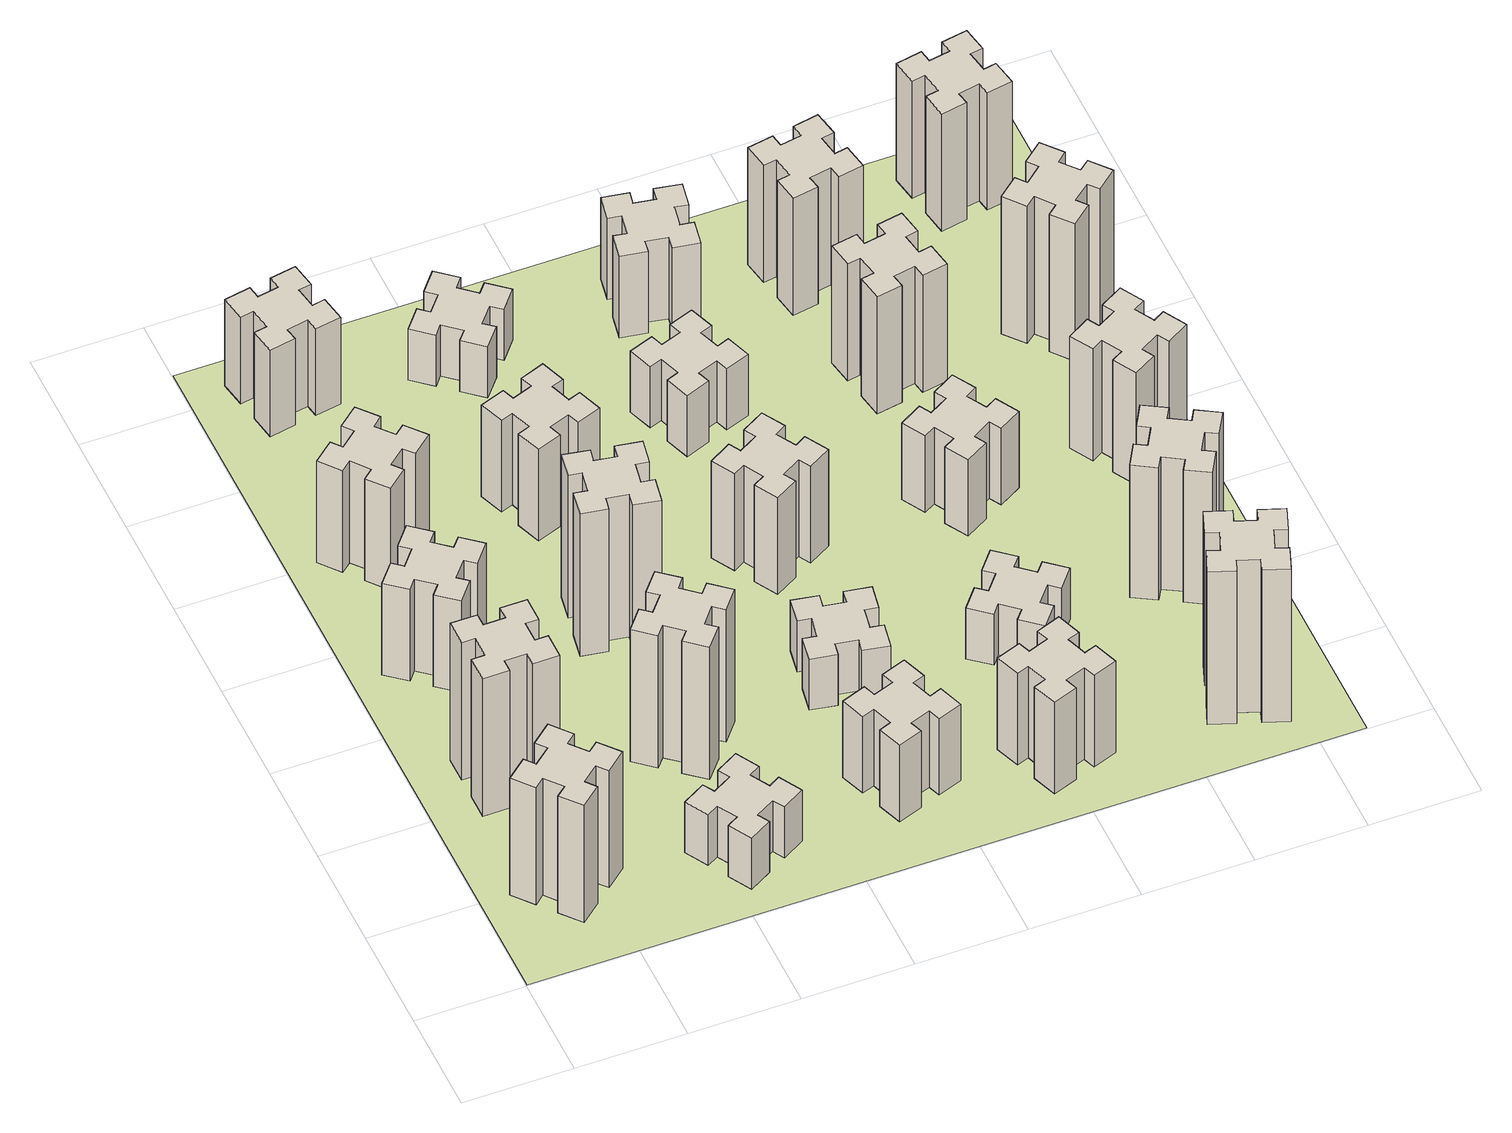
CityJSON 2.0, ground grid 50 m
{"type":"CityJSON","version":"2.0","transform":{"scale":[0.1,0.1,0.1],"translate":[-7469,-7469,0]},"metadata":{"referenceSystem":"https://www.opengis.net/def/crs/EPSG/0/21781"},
"CityObjects":{
"building1":{"type":"Building","attributes":{"class":"1000","function":"1000","usage":"1000","yearOfConstruction":2016,"roofType":"1000","measuredHeight":69,"storeysAboveGround":30,"storeysBelowGround":0},"geometry":[{"type":"Solid","lod":"1","boundaries":[[[[0,1,2,3,4,5,6,7,8,9,10,11,12,13,14,15,16,17,18,19]],[[17,16,20,21]],[[16,15,22,20]],[[15,14,23,22]],[[14,13,24,23]],[[13,12,25,24]],[[12,11,26,25]],[[11,10,27,26]],[[10,9,28,27]],[[9,8,29,28]],[[8,7,30,29]],[[7,6,31,30]],[[6,5,32,31]],[[5,4,33,32]],[[4,3,34,33]],[[3,2,35,34]],[[2,1,36,35]],[[1,0,37,36]],[[0,19,38,37]],[[19,18,39,38]],[[18,17,21,39]],[[24,25,26,27,28,29,30,31,32,33,34,35,36,37,38,39,21,20,22,23]]]]}]},
"building2":{"type":"Building","attributes":{"class":"1000","function":"1000","usage":"1000","yearOfConstruction":2016,"roofType":"1000","measuredHeight":81,"storeysAboveGround":30,"storeysBelowGround":0},"geometry":[{"type":"Solid","lod":"1","boundaries":[[[[40,41,42,43,44,45,46,47,48,49,50,51,52,53,54,55,56,57,58,59]],[[57,56,60,61]],[[56,55,62,60]],[[55,54,63,62]],[[54,53,64,63]],[[53,52,65,64]],[[52,51,66,65]],[[51,50,67,66]],[[50,49,68,67]],[[49,48,69,68]],[[48,47,70,69]],[[47,46,71,70]],[[46,45,72,71]],[[45,44,73,72]],[[44,43,74,73]],[[43,42,75,74]],[[42,41,76,75]],[[41,40,77,76]],[[40,59,78,77]],[[59,58,79,78]],[[58,57,61,79]],[[64,65,66,67,68,69,70,71,72,73,74,75,76,77,78,79,61,60,62,63]]]]}]},
"building3":{"type":"Building","attributes":{"class":"1000","function":"1000","usage":"1000","yearOfConstruction":2016,"roofType":"1000","measuredHeight":54,"storeysAboveGround":30,"storeysBelowGround":0},"geometry":[{"type":"Solid","lod":"1","boundaries":[[[[80,81,82,83,84,85,86,87,88,89,90,91,92,93,94,95,96,97,98,99]],[[97,96,100,101]],[[96,95,102,100]],[[95,94,103,102]],[[94,93,104,103]],[[93,92,105,104]],[[92,91,106,105]],[[91,90,107,106]],[[90,89,108,107]],[[89,88,109,108]],[[88,87,110,109]],[[87,86,111,110]],[[86,85,112,111]],[[85,84,113,112]],[[84,83,114,113]],[[83,82,115,114]],[[82,81,116,115]],[[81,80,117,116]],[[80,99,118,117]],[[99,98,119,118]],[[98,97,101,119]],[[104,105,106,107,108,109,110,111,112,113,114,115,116,117,118,119,101,100,102,103]]]]}]},
"building4":{"type":"Building","attributes":{"class":"1000","function":"1000","usage":"1000","yearOfConstruction":2016,"roofType":"1000","measuredHeight":60,"storeysAboveGround":30,"storeysBelowGround":0},"geometry":[{"type":"Solid","lod":"1","boundaries":[[[[120,121,122,123,124,125,126,127,128,129,130,131,132,133,134,135,136,137,138,139]],[[137,136,140,141]],[[136,135,142,140]],[[135,134,143,142]],[[134,133,144,143]],[[133,132,145,144]],[[132,131,146,145]],[[131,130,147,146]],[[130,129,148,147]],[[129,128,149,148]],[[128,127,150,149]],[[127,126,151,150]],[[126,125,152,151]],[[125,124,153,152]],[[124,123,154,153]],[[123,122,155,154]],[[122,121,156,155]],[[121,120,157,156]],[[120,139,158,157]],[[139,138,159,158]],[[138,137,141,159]],[[144,145,146,147,148,149,150,151,152,153,154,155,156,157,158,159,141,140,142,143]]]]}]},
"building5":{"type":"Building","attributes":{"class":"1000","function":"1000","usage":"1000","yearOfConstruction":2016,"roofType":"1000","measuredHeight":30,"storeysAboveGround":30,"storeysBelowGround":0},"geometry":[{"type":"Solid","lod":"1","boundaries":[[[[160,161,162,163,164,165,166,167,168,169,170,171,172,173,174,175,176,177,178,179]],[[177,176,180,181]],[[176,175,182,180]],[[175,174,183,182]],[[174,173,184,183]],[[173,172,185,184]],[[172,171,186,185]],[[171,170,187,186]],[[170,169,188,187]],[[169,168,189,188]],[[168,167,190,189]],[[167,166,191,190]],[[166,165,192,191]],[[165,164,193,192]],[[164,163,194,193]],[[163,162,195,194]],[[162,161,196,195]],[[161,160,197,196]],[[160,179,198,197]],[[179,178,199,198]],[[178,177,181,199]],[[184,185,186,187,188,189,190,191,192,193,194,195,196,197,198,199,181,180,182,183]]]]}]},
"building6":{"type":"Building","attributes":{"class":"1000","function":"1000","usage":"1000","yearOfConstruction":2016,"roofType":"1000","measuredHeight":51,"storeysAboveGround":30,"storeysBelowGround":0},"geometry":[{"type":"Solid","lod":"1","boundaries":[[[[200,201,202,203,204,205,206,207,208,209,210,211,212,213,214,215,216,217,218,219]],[[217,216,220,221]],[[216,215,222,220]],[[215,214,223,222]],[[214,213,224,223]],[[213,212,225,224]],[[212,211,226,225]],[[211,210,227,226]],[[210,209,228,227]],[[209,208,229,228]],[[208,207,230,229]],[[207,206,231,230]],[[206,205,232,231]],[[205,204,233,232]],[[204,203,234,233]],[[203,202,235,234]],[[202,201,236,235]],[[201,200,237,236]],[[200,219,238,237]],[[219,218,239,238]],[[218,217,221,239]],[[224,225,226,227,228,229,230,231,232,233,234,235,236,237,238,239,221,220,222,223]]]]}]},
"building7":{"type":"Building","attributes":{"class":"1000","function":"1000","usage":"1000","yearOfConstruction":2016,"roofType":"1000","measuredHeight":78,"storeysAboveGround":30,"storeysBelowGround":0},"geometry":[{"type":"Solid","lod":"1","boundaries":[[[[240,241,242,243,244,245,246,247,248,249,250,251,252,253,254,255,256,257,258,259]],[[257,256,260,261]],[[256,255,262,260]],[[255,254,263,262]],[[254,253,264,263]],[[253,252,265,264]],[[252,251,266,265]],[[251,250,267,266]],[[250,249,268,267]],[[249,248,269,268]],[[248,247,270,269]],[[247,246,271,270]],[[246,245,272,271]],[[245,244,273,272]],[[244,243,274,273]],[[243,242,275,274]],[[242,241,276,275]],[[241,240,277,276]],[[240,259,278,277]],[[259,258,279,278]],[[258,257,261,279]],[[264,265,266,267,268,269,270,271,272,273,274,275,276,277,278,279,261,260,262,263]]]]}]},
"building8":{"type":"Building","attributes":{"class":"1000","function":"1000","usage":"1000","yearOfConstruction":2016,"roofType":"1000","measuredHeight":84,"storeysAboveGround":30,"storeysBelowGround":0},"geometry":[{"type":"Solid","lod":"1","boundaries":[[[[280,281,282,283,284,285,286,287,288,289,290,291,292,293,294,295,296,297,298,299]],[[297,296,300,301]],[[296,295,302,300]],[[295,294,303,302]],[[294,293,304,303]],[[293,292,305,304]],[[292,291,306,305]],[[291,290,307,306]],[[290,289,308,307]],[[289,288,309,308]],[[288,287,310,309]],[[287,286,311,310]],[[286,285,312,311]],[[285,284,313,312]],[[284,283,314,313]],[[283,282,315,314]],[[282,281,316,315]],[[281,280,317,316]],[[280,299,318,317]],[[299,298,319,318]],[[298,297,301,319]],[[304,305,306,307,308,309,310,311,312,313,314,315,316,317,318,319,301,300,302,303]]]]}]},
"building9":{"type":"Building","attributes":{"class":"1000","function":"1000","usage":"1000","yearOfConstruction":2016,"roofType":"1000","measuredHeight":54,"storeysAboveGround":30,"storeysBelowGround":0},"geometry":[{"type":"Solid","lod":"1","boundaries":[[[[320,321,322,323,324,325,326,327,328,329,330,331,332,333,334,335,336,337,338,339]],[[337,336,340,341]],[[336,335,342,340]],[[335,334,343,342]],[[334,333,344,343]],[[333,332,345,344]],[[332,331,346,345]],[[331,330,347,346]],[[330,329,348,347]],[[329,328,349,348]],[[328,327,350,349]],[[327,326,351,350]],[[326,325,352,351]],[[325,324,353,352]],[[324,323,354,353]],[[323,322,355,354]],[[322,321,356,355]],[[321,320,357,356]],[[320,339,358,357]],[[339,338,359,358]],[[338,337,341,359]],[[344,345,346,347,348,349,350,351,352,353,354,355,356,357,358,359,341,340,342,343]]]]}]},
"building10":{"type":"Building","attributes":{"class":"1000","function":"1000","usage":"1000","yearOfConstruction":2016,"roofType":"1000","measuredHeight":45,"storeysAboveGround":30,"storeysBelowGround":0},"geometry":[{"type":"Solid","lod":"1","boundaries":[[[[360,361,362,363,364,365,366,367,368,369,370,371,372,373,374,375,376,377,378,379]],[[377,376,380,381]],[[376,375,382,380]],[[375,374,383,382]],[[374,373,384,383]],[[373,372,385,384]],[[372,371,386,385]],[[371,370,387,386]],[[370,369,388,387]],[[369,368,389,388]],[[368,367,390,389]],[[367,366,391,390]],[[366,365,392,391]],[[365,364,393,392]],[[364,363,394,393]],[[363,362,395,394]],[[362,361,396,395]],[[361,360,397,396]],[[360,379,398,397]],[[379,378,399,398]],[[378,377,381,399]],[[384,385,386,387,388,389,390,391,392,393,394,395,396,397,398,399,381,380,382,383]]]]}]},
"building11":{"type":"Building","attributes":{"class":"1000","function":"1000","usage":"1000","yearOfConstruction":2016,"roofType":"1000","measuredHeight":30,"storeysAboveGround":30,"storeysBelowGround":0},"geometry":[{"type":"Solid","lod":"1","boundaries":[[[[400,401,402,403,404,405,406,407,408,409,410,411,412,413,414,415,416,417,418,419]],[[417,416,420,421]],[[416,415,422,420]],[[415,414,423,422]],[[414,413,424,423]],[[413,412,425,424]],[[412,411,426,425]],[[411,410,427,426]],[[410,409,428,427]],[[409,408,429,428]],[[408,407,430,429]],[[407,406,431,430]],[[406,405,432,431]],[[405,404,433,432]],[[404,403,434,433]],[[403,402,435,434]],[[402,401,436,435]],[[401,400,437,436]],[[400,419,438,437]],[[419,418,439,438]],[[418,417,421,439]],[[424,425,426,427,428,429,430,431,432,433,434,435,436,437,438,439,421,420,422,423]]]]}]},
"building12":{"type":"Building","attributes":{"class":"1000","function":"1000","usage":"1000","yearOfConstruction":2016,"roofType":"1000","measuredHeight":30,"storeysAboveGround":30,"storeysBelowGround":0},"geometry":[{"type":"Solid","lod":"1","boundaries":[[[[440,441,442,443,444,445,446,447,448,449,450,451,452,453,454,455,456,457,458,459]],[[457,456,460,461]],[[456,455,462,460]],[[455,454,463,462]],[[454,453,464,463]],[[453,452,465,464]],[[452,451,466,465]],[[451,450,467,466]],[[450,449,468,467]],[[449,448,469,468]],[[448,447,470,469]],[[447,446,471,470]],[[446,445,472,471]],[[445,444,473,472]],[[444,443,474,473]],[[443,442,475,474]],[[442,441,476,475]],[[441,440,477,476]],[[440,459,478,477]],[[459,458,479,478]],[[458,457,461,479]],[[464,465,466,467,468,469,470,471,472,473,474,475,476,477,478,479,461,460,462,463]]]]}]},
"building13":{"type":"Building","attributes":{"class":"1000","function":"1000","usage":"1000","yearOfConstruction":2016,"roofType":"1000","measuredHeight":57,"storeysAboveGround":30,"storeysBelowGround":0},"geometry":[{"type":"Solid","lod":"1","boundaries":[[[[480,481,482,483,484,485,486,487,488,489,490,491,492,493,494,495,496,497,498,499]],[[497,496,500,501]],[[496,495,502,500]],[[495,494,503,502]],[[494,493,504,503]],[[493,492,505,504]],[[492,491,506,505]],[[491,490,507,506]],[[490,489,508,507]],[[489,488,509,508]],[[488,487,510,509]],[[487,486,511,510]],[[486,485,512,511]],[[485,484,513,512]],[[484,483,514,513]],[[483,482,515,514]],[[482,481,516,515]],[[481,480,517,516]],[[480,499,518,517]],[[499,498,519,518]],[[498,497,501,519]],[[504,505,506,507,508,509,510,511,512,513,514,515,516,517,518,519,501,500,502,503]]]]}]},
"building14":{"type":"Building","attributes":{"class":"1000","function":"1000","usage":"1000","yearOfConstruction":2016,"roofType":"1000","measuredHeight":54,"storeysAboveGround":30,"storeysBelowGround":0},"geometry":[{"type":"Solid","lod":"1","boundaries":[[[[520,521,522,523,524,525,526,527,528,529,530,531,532,533,534,535,536,537,538,539]],[[537,536,540,541]],[[536,535,542,540]],[[535,534,543,542]],[[534,533,544,543]],[[533,532,545,544]],[[532,531,546,545]],[[531,530,547,546]],[[530,529,548,547]],[[529,528,549,548]],[[528,527,550,549]],[[527,526,551,550]],[[526,525,552,551]],[[525,524,553,552]],[[524,523,554,553]],[[523,522,555,554]],[[522,521,556,555]],[[521,520,557,556]],[[520,539,558,557]],[[539,538,559,558]],[[538,537,541,559]],[[544,545,546,547,548,549,550,551,552,553,554,555,556,557,558,559,541,540,542,543]]]]}]},
"building15":{"type":"Building","attributes":{"class":"1000","function":"1000","usage":"1000","yearOfConstruction":2016,"roofType":"1000","measuredHeight":36,"storeysAboveGround":30,"storeysBelowGround":0},"geometry":[{"type":"Solid","lod":"1","boundaries":[[[[560,561,562,563,564,565,566,567,568,569,570,571,572,573,574,575,576,577,578,579]],[[577,576,580,581]],[[576,575,582,580]],[[575,574,583,582]],[[574,573,584,583]],[[573,572,585,584]],[[572,571,586,585]],[[571,570,587,586]],[[570,569,588,587]],[[569,568,589,588]],[[568,567,590,589]],[[567,566,591,590]],[[566,565,592,591]],[[565,564,593,592]],[[564,563,594,593]],[[563,562,595,594]],[[562,561,596,595]],[[561,560,597,596]],[[560,579,598,597]],[[579,578,599,598]],[[578,577,581,599]],[[584,585,586,587,588,589,590,591,592,593,594,595,596,597,598,599,581,580,582,583]]]]}]},
"building16":{"type":"Building","attributes":{"class":"1000","function":"1000","usage":"1000","yearOfConstruction":2016,"roofType":"1000","measuredHeight":30,"storeysAboveGround":30,"storeysBelowGround":0},"geometry":[{"type":"Solid","lod":"1","boundaries":[[[[600,601,602,603,604,605,606,607,608,609,610,611,612,613,614,615,616,617,618,619]],[[617,616,620,621]],[[616,615,622,620]],[[615,614,623,622]],[[614,613,624,623]],[[613,612,625,624]],[[612,611,626,625]],[[611,610,627,626]],[[610,609,628,627]],[[609,608,629,628]],[[608,607,630,629]],[[607,606,631,630]],[[606,605,632,631]],[[605,604,633,632]],[[604,603,634,633]],[[603,602,635,634]],[[602,601,636,635]],[[601,600,637,636]],[[600,619,638,637]],[[619,618,639,638]],[[618,617,621,639]],[[624,625,626,627,628,629,630,631,632,633,634,635,636,637,638,639,621,620,622,623]]]]}]},
"building17":{"type":"Building","attributes":{"class":"1000","function":"1000","usage":"1000","yearOfConstruction":2016,"roofType":"1000","measuredHeight":48,"storeysAboveGround":30,"storeysBelowGround":0},"geometry":[{"type":"Solid","lod":"1","boundaries":[[[[640,641,642,643,644,645,646,647,648,649,650,651,652,653,654,655,656,657,658,659]],[[657,656,660,661]],[[656,655,662,660]],[[655,654,663,662]],[[654,653,664,663]],[[653,652,665,664]],[[652,651,666,665]],[[651,650,667,666]],[[650,649,668,667]],[[649,648,669,668]],[[648,647,670,669]],[[647,646,671,670]],[[646,645,672,671]],[[645,644,673,672]],[[644,643,674,673]],[[643,642,675,674]],[[642,641,676,675]],[[641,640,677,676]],[[640,659,678,677]],[[659,658,679,678]],[[658,657,661,679]],[[664,665,666,667,668,669,670,671,672,673,674,675,676,677,678,679,661,660,662,663]]]]}]},
"building18":{"type":"Building","attributes":{"class":"1000","function":"1000","usage":"1000","yearOfConstruction":2016,"roofType":"1000","measuredHeight":45,"storeysAboveGround":30,"storeysBelowGround":0},"geometry":[{"type":"Solid","lod":"1","boundaries":[[[[680,681,682,683,684,685,686,687,688,689,690,691,692,693,694,695,696,697,698,699]],[[697,696,700,701]],[[696,695,702,700]],[[695,694,703,702]],[[694,693,704,703]],[[693,692,705,704]],[[692,691,706,705]],[[691,690,707,706]],[[690,689,708,707]],[[689,688,709,708]],[[688,687,710,709]],[[687,686,711,710]],[[686,685,712,711]],[[685,684,713,712]],[[684,683,714,713]],[[683,682,715,714]],[[682,681,716,715]],[[681,680,717,716]],[[680,699,718,717]],[[699,698,719,718]],[[698,697,701,719]],[[704,705,706,707,708,709,710,711,712,713,714,715,716,717,718,719,701,700,702,703]]]]}]},
"building19":{"type":"Building","attributes":{"class":"1000","function":"1000","usage":"1000","yearOfConstruction":2016,"roofType":"1000","measuredHeight":90,"storeysAboveGround":30,"storeysBelowGround":0},"geometry":[{"type":"Solid","lod":"1","boundaries":[[[[720,721,722,723,724,725,726,727,728,729,730,731,732,733,734,735,736,737,738,739]],[[737,736,740,741]],[[736,735,742,740]],[[735,734,743,742]],[[734,733,744,743]],[[733,732,745,744]],[[732,731,746,745]],[[731,730,747,746]],[[730,729,748,747]],[[729,728,749,748]],[[728,727,750,749]],[[727,726,751,750]],[[726,725,752,751]],[[725,724,753,752]],[[724,723,754,753]],[[723,722,755,754]],[[722,721,756,755]],[[721,720,757,756]],[[720,739,758,757]],[[739,738,759,758]],[[738,737,741,759]],[[744,745,746,747,748,749,750,751,752,753,754,755,756,757,758,759,741,740,742,743]]]]}]},
"building20":{"type":"Building","attributes":{"class":"1000","function":"1000","usage":"1000","yearOfConstruction":2016,"roofType":"1000","measuredHeight":69,"storeysAboveGround":30,"storeysBelowGround":0},"geometry":[{"type":"Solid","lod":"1","boundaries":[[[[760,761,762,763,764,765,766,767,768,769,770,771,772,773,774,775,776,777,778,779]],[[777,776,780,781]],[[776,775,782,780]],[[775,774,783,782]],[[774,773,784,783]],[[773,772,785,784]],[[772,771,786,785]],[[771,770,787,786]],[[770,769,788,787]],[[769,768,789,788]],[[768,767,790,789]],[[767,766,791,790]],[[766,765,792,791]],[[765,764,793,792]],[[764,763,794,793]],[[763,762,795,794]],[[762,761,796,795]],[[761,760,797,796]],[[760,779,798,797]],[[779,778,799,798]],[[778,777,781,799]],[[784,785,786,787,788,789,790,791,792,793,794,795,796,797,798,799,781,780,782,783]]]]}]},
"building21":{"type":"Building","attributes":{"class":"1000","function":"1000","usage":"1000","yearOfConstruction":2016,"roofType":"1000","measuredHeight":69,"storeysAboveGround":30,"storeysBelowGround":0},"geometry":[{"type":"Solid","lod":"1","boundaries":[[[[800,801,802,803,804,805,806,807,808,809,810,811,812,813,814,815,816,817,818,819]],[[817,816,820,821]],[[816,815,822,820]],[[815,814,823,822]],[[814,813,824,823]],[[813,812,825,824]],[[812,811,826,825]],[[811,810,827,826]],[[810,809,828,827]],[[809,808,829,828]],[[808,807,830,829]],[[807,806,831,830]],[[806,805,832,831]],[[805,804,833,832]],[[804,803,834,833]],[[803,802,835,834]],[[802,801,836,835]],[[801,800,837,836]],[[800,819,838,837]],[[819,818,839,838]],[[818,817,821,839]],[[824,825,826,827,828,829,830,831,832,833,834,835,836,837,838,839,821,820,822,823]]]]}]},
"building22":{"type":"Building","attributes":{"class":"1000","function":"1000","usage":"1000","yearOfConstruction":2016,"roofType":"1000","measuredHeight":78,"storeysAboveGround":30,"storeysBelowGround":0},"geometry":[{"type":"Solid","lod":"1","boundaries":[[[[840,841,842,843,844,845,846,847,848,849,850,851,852,853,854,855,856,857,858,859]],[[857,856,860,861]],[[856,855,862,860]],[[855,854,863,862]],[[854,853,864,863]],[[853,852,865,864]],[[852,851,866,865]],[[851,850,867,866]],[[850,849,868,867]],[[849,848,869,868]],[[848,847,870,869]],[[847,846,871,870]],[[846,845,872,871]],[[845,844,873,872]],[[844,843,874,873]],[[843,842,875,874]],[[842,841,876,875]],[[841,840,877,876]],[[840,859,878,877]],[[859,858,879,878]],[[858,857,861,879]],[[864,865,866,867,868,869,870,871,872,873,874,875,876,877,878,879,861,860,862,863]]]]}]},
"building23":{"type":"Building","attributes":{"class":"1000","function":"1000","usage":"1000","yearOfConstruction":2016,"roofType":"1000","measuredHeight":66,"storeysAboveGround":30,"storeysBelowGround":0},"geometry":[{"type":"Solid","lod":"1","boundaries":[[[[880,881,882,883,884,885,886,887,888,889,890,891,892,893,894,895,896,897,898,899]],[[897,896,900,901]],[[896,895,902,900]],[[895,894,903,902]],[[894,893,904,903]],[[893,892,905,904]],[[892,891,906,905]],[[891,890,907,906]],[[890,889,908,907]],[[889,888,909,908]],[[888,887,910,909]],[[887,886,911,910]],[[886,885,912,911]],[[885,884,913,912]],[[884,883,914,913]],[[883,882,915,914]],[[882,881,916,915]],[[881,880,917,916]],[[880,899,918,917]],[[899,898,919,918]],[[898,897,901,919]],[[904,905,906,907,908,909,910,911,912,913,914,915,916,917,918,919,901,900,902,903]]]]}]},
"building24":{"type":"Building","attributes":{"class":"1000","function":"1000","usage":"1000","yearOfConstruction":2016,"roofType":"1000","measuredHeight":81,"storeysAboveGround":30,"storeysBelowGround":0},"geometry":[{"type":"Solid","lod":"1","boundaries":[[[[920,921,922,923,924,925,926,927,928,929,930,931,932,933,934,935,936,937,938,939]],[[937,936,940,941]],[[936,935,942,940]],[[935,934,943,942]],[[934,933,944,943]],[[933,932,945,944]],[[932,931,946,945]],[[931,930,947,946]],[[930,929,948,947]],[[929,928,949,948]],[[928,927,950,949]],[[927,926,951,950]],[[926,925,952,951]],[[925,924,953,952]],[[924,923,954,953]],[[923,922,955,954]],[[922,921,956,955]],[[921,920,957,956]],[[920,939,958,957]],[[939,938,959,958]],[[938,937,941,959]],[[944,945,946,947,948,949,950,951,952,953,954,955,956,957,958,959,941,940,942,943]]]]}]},
"building25":{"type":"Building","attributes":{"class":"1000","function":"1000","usage":"1000","yearOfConstruction":2016,"roofType":"1000","measuredHeight":69,"storeysAboveGround":30,"storeysBelowGround":0},"geometry":[{"type":"Solid","lod":"1","boundaries":[[[[960,961,962,963,964,965,966,967,968,969,970,971,972,973,974,975,976,977,978,979]],[[977,976,980,981]],[[976,975,982,980]],[[975,974,983,982]],[[974,973,984,983]],[[973,972,985,984]],[[972,971,986,985]],[[971,970,987,986]],[[970,969,988,987]],[[969,968,989,988]],[[968,967,990,989]],[[967,966,991,990]],[[966,965,992,991]],[[965,964,993,992]],[[964,963,994,993]],[[963,962,995,994]],[[962,961,996,995]],[[961,960,997,996]],[[960,979,998,997]],[[979,978,999,998]],[[978,977,981,999]],[[984,985,986,987,988,989,990,991,992,993,994,995,996,997,998,999,981,980,982,983]]]]}]},
"landuse1":{"type":"LandUse","attributes":{"name":"plot1","function":"1010"},"geometry":[{"type":"MultiSurface","lod":"1","boundaries":[[[1000,1001,1002,1003]]]}]}
},
"vertices":[
[343,592,0],[266,527,0],[228,573,0],[136,496,0],[213,404,0],[259,443,0],[323,366,0],[277,328,0],[354,236,0],[446,313,0],[408,359,0],[484,423,0],[523,377,0],[615,454,0],[538,546,0],[492,508,0],[427,584,0],[473,623,0],[396,715,0],[304,638,0],[427,584,690],[473,623,690],[492,508,690],[538,546,690],[615,454,690],[523,377,690],[484,423,690],[408,359,690],[446,313,690],[354,236,690],[277,328,690],[323,366,690],[259,443,690],[213,404,690],[136,496,690],[228,573,690],[266,527,690],[343,592,690],[304,638,690],[396,715,690],
[325,1005,0],[425,1005,0],[425,945,0],[545,945,0],[545,1065,0],[485,1065,0],[485,1165,0],[545,1165,0],[545,1285,0],[425,1285,0],[425,1225,0],[325,1225,0],[325,1285,0],[205,1285,0],[205,1165,0],[265,1165,0],[265,1065,0],[205,1065,0],[205,945,0],[325,945,0],[265,1065,810],[205,1065,810],[265,1165,810],[205,1165,810],[205,1285,810],[325,1285,810],[325,1225,810],[425,1225,810],[425,1285,810],[545,1285,810],[545,1165,810],[485,1165,810],[485,1065,810],[545,1065,810],[545,945,810],[425,945,810],[425,1005,810],[325,1005,810],[325,945,810],[205,945,810],
[484,1907,0],[408,1972,0],[446,2018,0],[354,2095,0],[277,2003,0],[323,1964,0],[259,1888,0],[213,1926,0],[136,1834,0],[228,1757,0],[266,1803,0],[343,1739,0],[304,1693,0],[396,1616,0],[473,1708,0],[427,1746,0],[492,1823,0],[538,1784,0],[615,1876,0],[523,1953,0],[492,1823,540],[538,1784,540],[427,1746,540],[473,1708,540],[396,1616,540],[304,1693,540],[343,1739,540],[266,1803,540],[228,1757,540],[136,1834,540],[213,1926,540],[259,1888,540],[323,1964,540],[277,2003,540],[354,2095,540],[446,2018,540],[408,1972,540],[484,1907,540],[523,1953,540],[615,1876,540],
[492,2528,0],[427,2604,0],[473,2643,0],[396,2735,0],[304,2658,0],[343,2612,0],[266,2547,0],[228,2593,0],[136,2516,0],[213,2424,0],[259,2463,0],[323,2386,0],[277,2348,0],[354,2256,0],[446,2333,0],[408,2379,0],[484,2443,0],[523,2397,0],[615,2474,0],[538,2566,0],[484,2443,600],[523,2397,600],[408,2379,600],[446,2333,600],[354,2256,600],[277,2348,600],[323,2386,600],[259,2463,600],[213,2424,600],[136,2516,600],[228,2593,600],[266,2547,600],[343,2612,600],[304,2658,600],[396,2735,600],[473,2643,600],[427,2604,600],[492,2528,600],[538,2566,600],[615,2474,600],
[1104,496,0],[1017,446,0],[987,498,0],[883,438,0],[943,334,0],[995,364,0],[1045,277,0],[993,247,0],[1053,143,0],[1157,203,0],[1127,255,0],[1214,305,0],[1244,253,0],[1348,313,0],[1288,417,0],[1236,387,0],[1186,474,0],[1238,504,0],[1178,608,0],[1074,548,0],[1186,474,300],[1238,504,300],[1236,387,300],[1288,417,300],[1348,313,300],[1244,253,300],[1214,305,300],[1127,255,300],[1157,203,300],[1053,143,300],[993,247,300],[1045,277,300],[995,364,300],[943,334,300],[883,438,300],[987,498,300],[1017,446,300],[1104,496,300],[1074,548,300],[1178,608,300],
[492,3405,0],[475,3504,0],[534,3514,0],[513,3632,0],[395,3611,0],[405,3552,0],[307,3535,0],[297,3594,0],[178,3573,0],[199,3455,0],[258,3465,0],[276,3367,0],[217,3357,0],[237,3238,0],[356,3259,0],[345,3318,0],[444,3336,0],[454,3277,0],[572,3297,0],[551,3416,0],[444,3336,510],[454,3277,510],[345,3318,510],[356,3259,510],[237,3238,510],[217,3357,510],[276,3367,510],[258,3465,510],[199,3455,510],[178,3573,510],[297,3594,510],[307,3535,510],[405,3552,510],[395,3611,510],[513,3632,510],[534,3514,510],[475,3504,510],[492,3405,510],[551,3416,510],[572,3297,510],
[1224,1067,0],[1148,1132,0],[1186,1178,0],[1094,1255,0],[1017,1163,0],[1063,1124,0],[999,1048,0],[953,1086,0],[876,994,0],[968,917,0],[1006,963,0],[1083,899,0],[1044,853,0],[1136,776,0],[1213,868,0],[1167,906,0],[1232,983,0],[1278,944,0],[1355,1036,0],[1263,1113,0],[1232,983,780],[1278,944,780],[1167,906,780],[1213,868,780],[1136,776,780],[1044,853,780],[1083,899,780],[1006,963,780],[968,917,780],[876,994,780],[953,1086,780],[999,1048,780],[1063,1124,780],[1017,1163,780],[1094,1255,780],[1186,1178,780],[1148,1132,780],[1224,1067,780],[1263,1113,780],[1355,1036,780],
[1047,1656,0],[1145,1638,0],[1135,1579,0],[1253,1558,0],[1274,1677,0],[1215,1687,0],[1232,1785,0],[1291,1775,0],[1312,1893,0],[1194,1914,0],[1184,1855,0],[1085,1872,0],[1096,1931,0],[977,1952,0],[957,1834,0],[1016,1824,0],[998,1725,0],[939,1736,0],[918,1617,0],[1037,1597,0],[998,1725,840],[939,1736,840],[1016,1824,840],[957,1834,840],[977,1952,840],[1096,1931,840],[1085,1872,840],[1184,1855,840],[1194,1914,840],[1312,1893,840],[1291,1775,840],[1232,1785,840],[1215,1687,840],[1274,1677,840],[1253,1558,840],[1135,1579,840],[1145,1638,840],[1047,1656,840],[1037,1597,840],[918,1617,840],
[1125,2616,0],[1031,2582,0],[1010,2638,0],[897,2597,0],[939,2484,0],[995,2505,0],[1029,2411,0],[973,2390,0],[1014,2277,0],[1127,2319,0],[1106,2375,0],[1200,2409,0],[1220,2353,0],[1333,2394,0],[1292,2507,0],[1236,2486,0],[1202,2580,0],[1258,2600,0],[1217,2713,0],[1104,2672,0],[1202,2580,540],[1258,2600,540],[1236,2486,540],[1292,2507,540],[1333,2394,540],[1220,2353,540],[1200,2409,540],[1106,2375,540],[1127,2319,540],[1014,2277,540],[973,2390,540],[1029,2411,540],[995,2505,540],[939,2484,540],[897,2597,540],[1010,2638,540],[1031,2582,540],[1125,2616,540],[1104,2672,540],[1217,2713,540],
[1976,466,0],[1942,560,0],[1998,580,0],[1957,693,0],[1844,652,0],[1865,596,0],[1771,562,0],[1750,618,0],[1637,577,0],[1679,464,0],[1735,485,0],[1769,391,0],[1713,370,0],[1754,257,0],[1867,299,0],[1846,355,0],[1940,389,0],[1960,333,0],[2073,374,0],[2032,487,0],[1940,389,450],[1960,333,450],[1846,355,450],[1867,299,450],[1754,257,450],[1713,370,450],[1769,391,450],[1735,485,450],[1679,464,450],[1637,577,450],[1750,618,450],[1771,562,450],[1865,596,450],[1844,652,450],[1957,693,450],[1998,580,450],[1942,560,450],[1976,466,450],[2032,487,450],[2073,374,450],
[1063,3444,0],[999,3368,0],[953,3406,0],[876,3314,0],[968,3237,0],[1006,3283,0],[1083,3219,0],[1044,3173,0],[1136,3096,0],[1213,3188,0],[1167,3226,0],[1232,3303,0],[1278,3264,0],[1355,3356,0],[1263,3433,0],[1224,3387,0],[1148,3452,0],[1186,3498,0],[1094,3575,0],[1017,3483,0],[1148,3452,300],[1186,3498,300],[1224,3387,300],[1263,3433,300],[1355,3356,300],[1278,3264,300],[1232,3303,300],[1167,3226,300],[1213,3188,300],[1136,3096,300],[1044,3173,300],[1083,3219,300],[1006,3283,300],[968,3237,300],[876,3314,300],[953,3406,300],[999,3368,300],[1063,3444,300],[1017,3483,300],[1094,3575,300],
[1955,1047,0],[1972,1145,0],[2031,1135,0],[2052,1253,0],[1934,1274,0],[1924,1215,0],[1825,1232,0],[1836,1291,0],[1717,1312,0],[1697,1194,0],[1756,1184,0],[1738,1085,0],[1679,1096,0],[1658,977,0],[1777,957,0],[1787,1016,0],[1885,998,0],[1875,939,0],[1993,918,0],[2014,1037,0],[1885,998,300],[1875,939,300],[1787,1016,300],[1777,957,300],[1658,977,300],[1679,1096,300],[1738,1085,300],[1756,1184,300],[1697,1194,300],[1717,1312,300],[1836,1291,300],[1825,1232,300],[1924,1215,300],[1934,1274,300],[2052,1253,300],[2031,1135,300],[1972,1145,300],[1955,1047,300],[2014,1037,300],[1993,918,300],
[1976,1867,0],[1926,1954,0],[1978,1984,0],[1918,2088,0],[1814,2028,0],[1844,1976,0],[1757,1926,0],[1727,1978,0],[1623,1918,0],[1683,1814,0],[1735,1844,0],[1785,1757,0],[1733,1727,0],[1793,1623,0],[1897,1683,0],[1867,1735,0],[1954,1785,0],[1984,1733,0],[2088,1793,0],[2028,1897,0],[1954,1785,570],[1984,1733,570],[1867,1735,570],[1897,1683,570],[1793,1623,570],[1733,1727,570],[1785,1757,570],[1735,1844,570],[1683,1814,570],[1623,1918,570],[1727,1978,570],[1757,1926,570],[1844,1976,570],[1814,2028,570],[1918,2088,570],[1978,1984,570],[1926,1954,570],[1976,1867,570],[2028,1897,570],[2088,1793,570],
[2616,366,0],[2582,460,0],[2638,480,0],[2597,593,0],[2484,552,0],[2505,496,0],[2411,462,0],[2390,518,0],[2277,477,0],[2319,364,0],[2375,385,0],[2409,291,0],[2353,270,0],[2394,157,0],[2507,199,0],[2486,255,0],[2580,289,0],[2600,233,0],[2713,274,0],[2672,387,0],[2580,289,540],[2600,233,540],[2486,255,540],[2507,199,540],[2394,157,540],[2353,270,540],[2409,291,540],[2375,385,540],[2319,364,540],[2277,477,540],[2390,518,540],[2411,462,540],[2505,496,540],[2484,552,540],[2597,593,540],[2638,480,540],[2582,460,540],[2616,366,540],[2672,387,540],[2713,274,540],
[1735,2705,0],[1769,2611,0],[1713,2590,0],[1754,2477,0],[1867,2519,0],[1846,2575,0],[1940,2609,0],[1960,2553,0],[2073,2594,0],[2032,2707,0],[1976,2686,0],[1942,2780,0],[1998,2800,0],[1957,2913,0],[1844,2872,0],[1865,2816,0],[1771,2782,0],[1750,2838,0],[1637,2797,0],[1679,2684,0],[1771,2782,360],[1750,2838,360],[1865,2816,360],[1844,2872,360],[1957,2913,360],[1998,2800,360],[1942,2780,360],[1976,2686,360],[2032,2707,360],[2073,2594,360],[1960,2553,360],[1940,2609,360],[1846,2575,360],[1867,2519,360],[1754,2477,360],[1713,2590,360],[1769,2611,360],[1735,2705,360],[1679,2684,360],[1637,2797,360],
[2647,906,0],[2712,983,0],[2758,944,0],[2835,1036,0],[2743,1113,0],[2704,1067,0],[2628,1132,0],[2666,1178,0],[2574,1255,0],[2497,1163,0],[2543,1124,0],[2479,1048,0],[2433,1086,0],[2356,994,0],[2448,917,0],[2486,963,0],[2563,899,0],[2524,853,0],[2616,776,0],[2693,868,0],[2563,899,300],[2524,853,300],[2486,963,300],[2448,917,300],[2356,994,300],[2433,1086,300],[2479,1048,300],[2543,1124,300],[2497,1163,300],[2574,1255,300],[2666,1178,300],[2628,1132,300],[2704,1067,300],[2743,1113,300],[2835,1036,300],[2758,944,300],[2712,983,300],[2647,906,300],[2693,868,300],[2616,776,300],
[2024,3435,0],[1925,3452,0],[1936,3511,0],[1817,3532,0],[1797,3414,0],[1856,3404,0],[1838,3305,0],[1779,3316,0],[1758,3197,0],[1877,3177,0],[1887,3236,0],[1985,3218,0],[1975,3159,0],[2093,3138,0],[2114,3257,0],[2055,3267,0],[2072,3365,0],[2131,3355,0],[2152,3473,0],[2034,3494,0],[2072,3365,480],[2131,3355,480],[2055,3267,480],[2114,3257,480],[2093,3138,480],[1975,3159,480],[1985,3218,480],[1887,3236,480],[1877,3177,480],[1758,3197,480],[1779,3316,480],[1838,3305,480],[1856,3404,480],[1797,3414,480],[1817,3532,480],[1936,3511,480],[1925,3452,480],[2024,3435,480],[2034,3494,480],[2152,3473,480],
[2575,1844,0],[2625,1757,0],[2573,1727,0],[2633,1623,0],[2737,1683,0],[2707,1735,0],[2794,1785,0],[2824,1733,0],[2928,1793,0],[2868,1897,0],[2816,1867,0],[2766,1954,0],[2818,1984,0],[2758,2088,0],[2654,2028,0],[2684,1976,0],[2597,1926,0],[2567,1978,0],[2463,1918,0],[2523,1814,0],[2597,1926,450],[2567,1978,450],[2684,1976,450],[2654,2028,450],[2758,2088,450],[2818,1984,450],[2766,1954,450],[2816,1867,450],[2868,1897,450],[2928,1793,450],[2824,1733,450],[2794,1785,450],[2707,1735,450],[2737,1683,450],[2633,1623,450],[2573,1727,450],[2625,1757,450],[2575,1844,450],[2523,1814,450],[2463,1918,450],
[3422,291,0],[3456,385,0],[3512,364,0],[3553,477,0],[3440,518,0],[3420,462,0],[3326,496,0],[3347,552,0],[3234,593,0],[3193,480,0],[3249,460,0],[3215,366,0],[3159,387,0],[3117,274,0],[3230,233,0],[3251,289,0],[3345,255,0],[3324,199,0],[3437,157,0],[3478,270,0],[3345,255,900],[3324,199,900],[3251,289,900],[3230,233,900],[3117,274,900],[3159,387,900],[3215,366,900],[3249,460,900],[3193,480,900],[3234,593,900],[3347,552,900],[3326,496,900],[3420,462,900],[3440,518,900],[3553,477,900],[3512,364,900],[3456,385,900],[3422,291,900],[3478,270,900],[3437,157,900],
[2812,2565,0],[2795,2664,0],[2854,2674,0],[2833,2792,0],[2715,2771,0],[2725,2712,0],[2627,2695,0],[2617,2754,0],[2498,2733,0],[2519,2615,0],[2578,2625,0],[2596,2527,0],[2537,2517,0],[2557,2398,0],[2676,2419,0],[2665,2478,0],[2764,2496,0],[2774,2437,0],[2892,2457,0],[2871,2576,0],[2764,2496,690],[2774,2437,690],[2665,2478,690],[2676,2419,690],[2557,2398,690],[2537,2517,690],[2596,2527,690],[2578,2625,690],[2519,2615,690],[2498,2733,690],[2617,2754,690],[2627,2695,690],[2725,2712,690],[2715,2771,690],[2833,2792,690],[2854,2674,690],[2795,2664,690],[2812,2565,690],[2871,2576,690],[2892,2457,690],
[2565,3118,0],[2664,3136,0],[2674,3077,0],[2792,3097,0],[2771,3216,0],[2712,3205,0],[2695,3304,0],[2754,3314,0],[2733,3432,0],[2615,3411,0],[2625,3352,0],[2527,3335,0],[2517,3394,0],[2398,3373,0],[2419,3255,0],[2478,3265,0],[2496,3167,0],[2437,3157,0],[2457,3038,0],[2576,3059,0],[2496,3167,690],[2437,3157,690],[2478,3265,690],[2419,3255,690],[2398,3373,690],[2517,3394,690],[2527,3335,690],[2625,3352,690],[2615,3411,690],[2733,3432,690],[2754,3314,690],[2695,3304,690],[2712,3205,690],[2771,3216,690],[2792,3097,690],[2674,3077,690],[2664,3136,690],[2565,3118,690],[2576,3059,690],[2457,3038,690],
[3237,1045,0],[3324,995,0],[3294,943,0],[3398,883,0],[3458,987,0],[3406,1017,0],[3456,1104,0],[3508,1074,0],[3568,1178,0],[3464,1238,0],[3434,1186,0],[3347,1236,0],[3377,1288,0],[3273,1348,0],[3213,1244,0],[3265,1214,0],[3215,1127,0],[3163,1157,0],[3103,1053,0],[3207,993,0],[3215,1127,780],[3163,1157,780],[3265,1214,780],[3213,1244,780],[3273,1348,780],[3377,1288,780],[3347,1236,780],[3434,1186,780],[3464,1238,780],[3568,1178,780],[3508,1074,780],[3456,1104,780],[3406,1017,780],[3458,987,780],[3398,883,780],[3294,943,780],[3324,995,780],[3237,1045,780],[3207,993,780],[3103,1053,780],
[3556,1867,0],[3506,1954,0],[3558,1984,0],[3498,2088,0],[3394,2028,0],[3424,1976,0],[3337,1926,0],[3307,1978,0],[3203,1918,0],[3263,1814,0],[3315,1844,0],[3365,1757,0],[3313,1727,0],[3373,1623,0],[3477,1683,0],[3447,1735,0],[3534,1785,0],[3564,1733,0],[3668,1793,0],[3608,1897,0],[3534,1785,660],[3564,1733,660],[3447,1735,660],[3477,1683,660],[3373,1623,660],[3313,1727,660],[3365,1757,660],[3315,1844,660],[3263,1814,660],[3203,1918,660],[3307,1978,660],[3337,1926,660],[3424,1976,660],[3394,2028,660],[3498,2088,660],[3558,1984,660],[3506,1954,660],[3556,1867,660],[3608,1897,660],[3668,1793,660],
[3403,2712,0],[3326,2647,0],[3288,2693,0],[3196,2616,0],[3273,2524,0],[3319,2563,0],[3383,2486,0],[3337,2448,0],[3414,2356,0],[3506,2433,0],[3468,2479,0],[3544,2543,0],[3583,2497,0],[3675,2574,0],[3598,2666,0],[3552,2628,0],[3487,2704,0],[3533,2743,0],[3456,2835,0],[3364,2758,0],[3487,2704,810],[3533,2743,810],[3552,2628,810],[3598,2666,810],[3675,2574,810],[3583,2497,810],[3544,2543,810],[3468,2479,810],[3506,2433,810],[3414,2356,810],[3337,2448,810],[3383,2486,810],[3319,2563,810],[3273,2524,810],[3196,2616,810],[3288,2693,810],[3326,2647,810],[3403,2712,810],[3364,2758,810],[3456,2835,810],
[3218,3465,0],[3236,3367,0],[3177,3357,0],[3197,3238,0],[3316,3259,0],[3305,3318,0],[3404,3336,0],[3414,3277,0],[3532,3297,0],[3511,3416,0],[3452,3405,0],[3435,3504,0],[3494,3514,0],[3473,3632,0],[3355,3611,0],[3365,3552,0],[3267,3535,0],[3257,3594,0],[3138,3573,0],[3159,3455,0],[3267,3535,690],[3257,3594,690],[3365,3552,690],[3355,3611,690],[3473,3632,690],[3494,3514,690],[3435,3504,690],[3452,3405,690],[3511,3416,690],[3532,3297,690],[3414,3277,690],[3404,3336,690],[3305,3318,690],[3316,3259,690],[3197,3238,690],[3177,3357,690],[3236,3367,690],[3218,3465,690],[3159,3455,690],[3138,3573,690],
[5,3705,0],[3705,3705,0],[3705,5,0],[5,5,0]
]}
